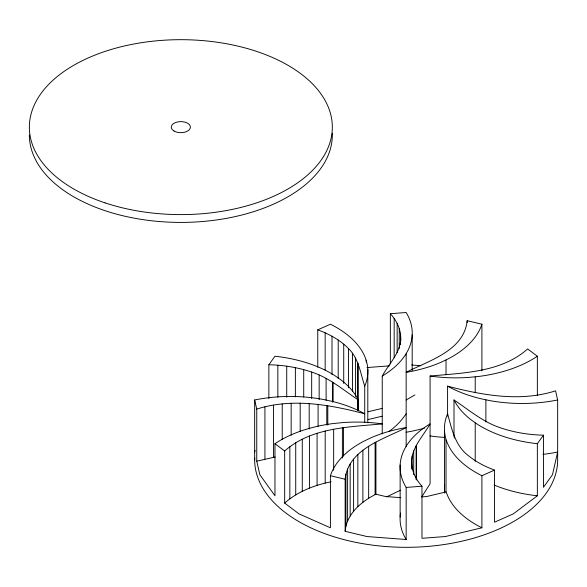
<?xml version="1.0" encoding="UTF-8"?>
<svg xmlns="http://www.w3.org/2000/svg" width="587" height="587" viewBox="0 0 587 587"><rect width="100%" height="100%" fill="white"/><g stroke="black" fill="none" stroke-linecap="round" stroke-linejoin="round"><path stroke-width="0.88" d="M406.16 446.641L406.16 353.447L407.246 351.745A107.414 62.017 0 0 0 406.16 312.504L390.348 313.707C396.592 320.517 400.987 329.388 400.752 338.78C400.217 353.293 388.755 363.977 382.24 376.047L382.24 433.866M411.568 464.809C410.298 448.857 422.831 436.728 430.08 423.887A107.414 62.017 0 0 0 408.479 442.84L406.16 446.003M406.16 446.487L405.074 448.189A107.414 62.017 0 0 0 406.16 487.43L406.16 539.512L366.956 536.533L345.149 531.316L345.149 479.234C348.282 448.93 383.92 439.23 406.16 427.585A107.414 62.017 0 0 0 371.043 437.763L363.456 441.417A107.414 62.017 0 0 0 330.415 475.712L330.415 527.794L299.04 513.889L284.673 503.081L284.673 450.999C311.11 427.461 349.118 427.057 382.24 423.887A107.414 62.017 0 0 0 343.013 422.567L333.284 423.535A107.414 62.017 0 0 0 274.965 443.699L274.965 495.78L259.836 474.685L256.754 461.177L256.754 409.095L254.67 399.967A107.414 62.017 0 0 1 322.63 399.343L331.904 401.31A107.414 62.017 0 0 1 364.732 413.776C329.791 404.678 292.084 397.766 256.754 409.095M345.149 531.316L345.926 526.128L345.926 474.047M467.171 320.7C464.038 351.004 428.407 360.704 406.16 372.349A107.414 62.017 0 0 0 441.277 362.172L448.864 358.518A107.414 62.017 0 0 0 481.905 324.222L467.171 320.7L467.171 322.527M254.67 452.049L255.066 450.31M345.926 526.128C349.793 511.218 362.729 500.858 375.929 494.217L385.527 496.514L400.774 497.673M421.833 496.727L430.08 483.776L430.08 376.047C463.202 372.877 501.21 372.474 527.647 348.935L537.354 356.236L537.354 395.528M268.861 398.551L268.861 364.74L274.965 356.236A107.414 62.017 0 0 1 334.363 375.313L340.687 379.694A107.414 62.017 0 0 1 358.319 399.967L358.319 410.856M411.568 461.155C411.333 470.547 415.728 479.418 421.972 486.227L421.972 538.308L445.372 536.533L481.905 527.794A107.414 62.017 0 0 1 446.986 494.122L446.025 491.913L446.025 439.832L445.298 436.427A107.414 62.017 0 0 1 447.588 413.776C451.755 428.884 455.152 445.915 468.595 455.82C476.314 462.101 485.258 466.672 494.555 470.106L494.555 522.188L513.28 513.889L537.354 495.78L537.354 443.699L543.459 435.194C528.931 434.82 514.417 432.546 500.645 427.857C483.138 422.236 469.057 409.99 454 399.967L454 436.266M406.16 353.932L403.841 357.094A107.414 62.017 0 0 1 382.24 376.047M406.16 413.828L403.841 416.99A107.414 62.017 0 0 1 388.755 431.65M284.673 503.081C297.602 491.546 314.309 485.156 331.112 481.788M406.16 399.967L414.914 394.912M386.547 496.918L400.444 490.233M317.765 367.286L317.765 329.828L330.415 324.222A107.414 62.017 0 0 1 365.334 357.894L367.022 363.507A107.414 62.017 0 0 1 364.732 386.158L364.732 422.457M481.905 527.794L481.905 475.712L494.555 470.106M430.08 376.047A107.414 62.017 0 0 0 469.307 377.368L479.043 376.399A107.414 62.017 0 0 0 537.354 356.236M256.754 461.177L275.2 457.009M368.042 411.766L382.027 408.42M368.042 419.58L382.027 416.234M446.025 491.913L426.793 496.514L421.649 496.903M366.956 367.565L389.452 365.855M406.16 487.43L421.972 486.227M447.588 416.102L447.588 386.158A107.414 62.017 0 0 0 480.415 398.624L489.69 400.591A107.414 62.017 0 0 0 557.65 399.967L557.65 459.863A151.49 87.463 0 0 1 404.648 547.319A151.49 87.463 0 0 1 254.699 458.117M268.861 364.74C283.389 365.114 297.903 367.389 311.675 372.077C329.182 377.698 343.263 389.944 358.319 399.967M411.634 365.004L420.747 365.694M447.588 386.158C482.529 395.256 520.236 402.168 555.566 390.839L557.65 399.967M330.415 475.712L345.149 479.234M454 399.967A107.414 62.017 0 0 0 471.632 420.241L477.957 424.621A107.414 62.017 0 0 0 537.354 443.699M317.765 329.828C329.072 334.01 339.976 339.873 348.487 348.539C358.774 358.444 360.418 373.273 364.732 386.158M274.965 443.699L284.673 450.999M446.025 439.832L446.986 442.048A107.414 62.017 0 0 0 481.905 475.712M543.459 435.194L543.459 487.276L552.492 474.685L557.65 452.049A107.414 62.017 0 0 1 542.931 454.367M485.889 399.967L485.889 421.899M481.905 324.222L481.905 370.823M475.213 376.949L475.213 392.483M475.213 422.985L475.213 461.36M454.301 436.17L454.301 437.997M446.025 360.102L446.025 374.719M444.513 430.741L444.513 490.637M416.499 445.217L416.499 479.931M416.124 445.804L416.124 479.608M413.71 450.823L413.71 474.575M412.184 334.928L412.184 370.558M412.184 455.96L412.184 468.749M411.861 466.364L411.861 469.101M400.752 338.78L400.752 340.607M400.459 333.577L400.459 344.54M400.136 465.007L400.136 517.088M399.255 328.412L399.255 348.509M397.15 323.342L397.15 352.582M394.171 318.425L394.171 357.718M390.348 313.707L390.348 363.962M375.929 442.136L375.929 494.217M375.093 442.539L375.093 494.621M368.658 446.186L368.658 498.268M367.807 369.194L367.807 422.735M366.295 360.102L366.295 361.93M362.891 450.192L362.891 502.274M358.026 363.764L358.026 410.364M357.835 363.148L357.835 410.665M357.85 454.514L357.85 506.596M355.583 358.107L355.583 396.482M353.601 459.115L353.601 511.189M352.457 353.22L352.457 391.595M350.175 463.928L350.175 516.01M348.487 348.539L348.487 387.831M347.607 468.925L347.607 521.007M343.725 344.114L343.725 383.406M343.461 427.762L343.461 456.084M342.39 427.864L342.39 458.021M338.207 339.99L338.207 378.366M333.651 429.17L333.651 470.282M333.123 382.511L333.123 401.699M332.425 382.034L332.425 402.132M332 336.212L332 374.587M327.788 405.933L327.788 425.12M326.776 405.72L326.776 424.907M326.108 378.314L326.108 400.246M325.161 332.814L325.161 370.272M325.191 430.975L325.191 483.057M319.167 374.983L319.167 399.652M318.081 404.326L318.081 426.257M317.083 433.265L317.083 485.346M311.675 372.077L311.675 398.573M309.422 436.016L309.422 488.098M309.188 403.445L309.188 429.031M303.721 369.619L303.721 397.032M302.276 439.201L302.276 491.282M300.184 403.086L300.184 431.416M295.731 442.781L295.731 494.863M295.371 367.645L295.371 396.878M291.159 403.262L291.159 435.238M289.839 446.729L289.839 498.811M286.72 366.163L286.72 397.223M282.222 403.951L282.222 439.59M277.856 365.187L277.856 397.172M273.447 405.169L273.447 457.251M264.928 406.886L264.928 458.968M254.67 399.967L254.67 459.863M537.354 495.78A107.414 62.017 0 0 1 494.144 485.038M406.16 539.512A107.414 62.017 0 0 1 400.576 513.023M424.533 428.084A107.414 62.017 0 0 1 406.16 432.237M444.741 493.073A107.414 62.017 0 0 1 444.638 484.935M444.22 437.388A107.414 62.017 0 0 1 430.08 435.943M332.301 133.205A151.49 87.463 0 0 1 182.352 222.407A151.49 87.463 0 0 1 29.35 134.951M174.075 131.048A9.568 5.525 0 0 0 190.078 128.568A9.568 5.525 0 0 0 178.36 121.803A9.568 5.525 0 0 0 174.075 131.048M105.095 202.882A151.49 87.463 0 0 0 332.33 127.137A151.49 87.463 0 0 0 105.095 51.399A151.49 87.463 0 0 0 105.095 202.882"/></g></svg>
